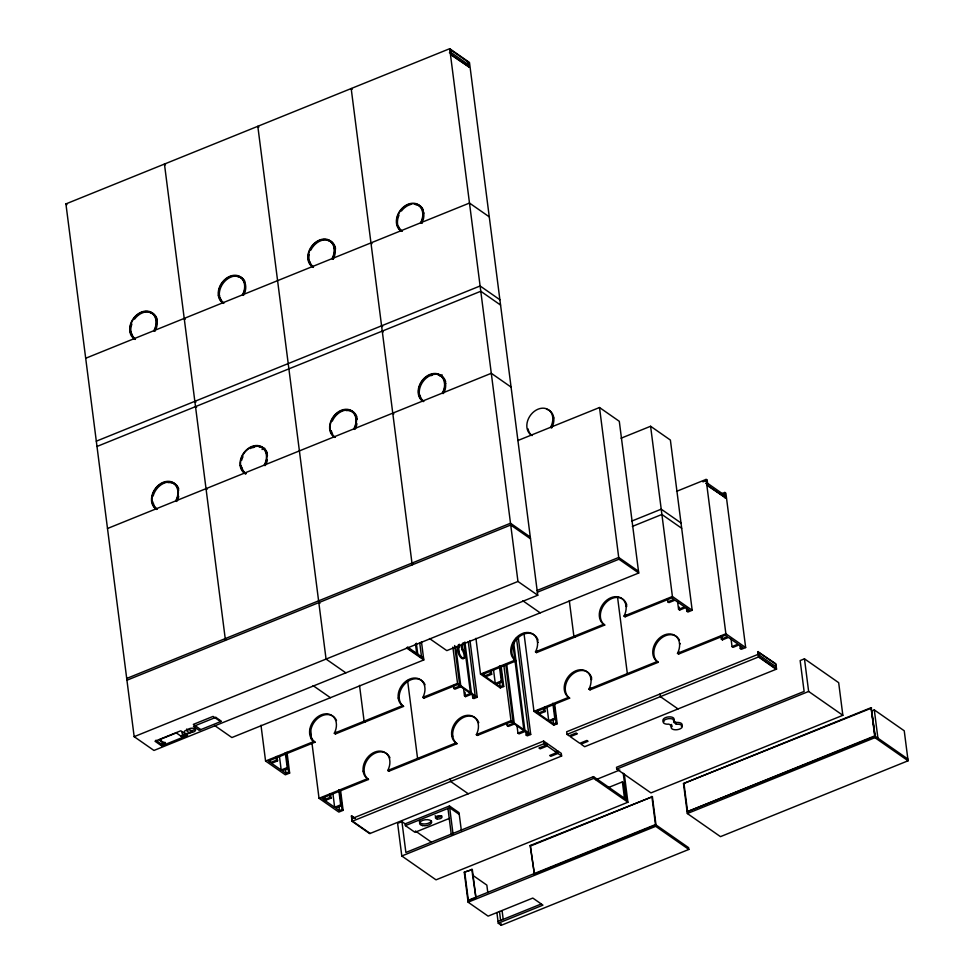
<?xml version="1.0" encoding="UTF-8"?>
<svg xmlns="http://www.w3.org/2000/svg" width="974" height="974" viewBox="0 0 974 974"><rect width="100%" height="100%" fill="white"/><g stroke="black" fill="none" stroke-linecap="round" stroke-linejoin="round"><path stroke-width="1.46" d="M671.975 726.044L671.829 726.19A5.6 2.739 -7.3 0 0 675.006 729.782A5.6 2.739 -7.3 0 0 682.263 726.86A5.6 2.739 -7.3 0 0 676.565 724.279L673.631 722.233A5.6 2.739 -7.3 0 0 670.453 718.629A5.6 2.739 -7.3 0 0 663.209 721.564A5.6 2.739 -7.3 0 0 668.907 724.145L671.816 725.934M262.03 449.489L264.733 448.344M439.737 375.867L442.147 374.88M65.915 203.907L449.708 48.7L469.492 62.494L537.745 595.248L153.953 750.455L134.168 736.673L65.915 203.907L66.987 204.65M450.353 49.613L451.461 54.739L469.103 67.036L451.023 54.909L450.353 49.613L467.995 61.922L468.677 67.206M449.404 52.791L450.694 52.267L468.336 64.564L467.045 65.088M467.995 61.922L469.103 67.036M85.688 358.262L469.48 203.055L489.265 216.849M96.316 441.173L480.109 285.979L499.893 299.761M96.986 446.469L480.779 291.263L500.563 305.057M107.493 528.505L491.298 373.298L511.07 387.092M517.876 440.528L599.509 407.522L619.294 421.304L638.725 573.016L446.822 650.62L429.522 638.554M621.047 438.215L650.595 426.259L670.38 440.053L692.185 610.284L687.888 612.025L686.816 611.282L686.244 606.802M126.705 678.452L510.498 523.245L530.282 537.039M126.937 680.217L510.729 525.01L530.513 538.805M676.54 491.359L706.101 479.403L707.173 480.158L707.842 485.442L725.484 497.738L707.416 485.624L707.075 482.97L705.785 483.494M702.948 481.862L707.173 480.158M631.663 521.127L661.224 509.183L681.009 522.965M632.345 526.423L661.894 514.467L681.678 528.261M720.59 494.159L724.814 492.454L725.886 493.197L745.658 647.552L741.36 649.293L740.289 648.55L739.899 645.531M723.426 495.79L724.717 495.267L725.058 497.921M134.168 736.673L517.961 581.466L537.745 595.248M537.076 590.488L618.721 557.469L638.494 571.263M160.6 743.807L164.363 742.285L164.472 743.162L160.71 744.684M155.852 740.24L161.428 744.124L165.495 742.468M181.785 735.881L187.215 733.69L187.446 735.455L161.647 745.889L154.976 741.226L180.762 730.792L187.446 735.455M537.307 592.241L618.94 559.234L638.725 573.016M181.176 736.417L186.74 734.165M421.45 641.683L423.787 659.946L231.885 737.549L214.584 725.484M458.413 644.642L458.766 647.357A6.112 2.532 68 0 0 458.937 654.747A6.112 2.532 68 0 0 463.843 658.168A6.112 2.532 68 0 0 461.968 649.597L461.445 645.531L462.309 645.178A6.112 2.532 68 0 0 463.381 643.217M458.766 647.357L459.618 647.004L459.265 644.216M461.968 649.597L462.833 649.244L462.309 645.178M260.983 725.228L265.573 761.023L313.945 741.457L315.016 742.2A15.791 12.138 -55.1 0 1 316.355 719.628A15.791 12.138 -55.1 0 1 336.505 720.553M313.945 741.457A15.791 12.138 -55.1 0 1 312.569 722.294A15.791 12.138 -55.1 0 1 330.88 714.879A15.791 12.138 -55.1 0 1 334.313 733.227L402.506 705.651L403.577 706.394A15.791 12.138 -55.1 0 1 404.916 683.821A15.791 12.138 -55.1 0 1 425.054 684.734M402.506 705.651A15.791 12.138 -55.1 0 1 401.13 686.475A15.791 12.138 -55.1 0 1 419.441 679.073A15.791 12.138 -55.1 0 1 422.862 697.408L457.463 683.419L477.248 697.214L473.814 698.601L472.743 697.859L472.171 693.378M475.921 638.311L480.511 674.105L515.112 660.104L516.183 660.859A15.791 12.138 -55.1 0 1 517.985 637.836A15.791 12.138 -55.1 0 1 538.05 640.21M515.112 660.104A15.791 12.138 -55.1 0 1 513.736 640.941A15.791 12.138 -55.1 0 1 532.048 633.538A15.791 12.138 -55.1 0 1 535.481 651.874L603.661 624.297L604.732 625.04A15.791 12.138 -55.1 0 1 606.875 601.701A15.791 12.138 -55.1 0 1 626.818 605.158M603.661 624.297A15.791 12.138 -55.1 0 1 602.285 605.134A15.791 12.138 -55.1 0 1 620.596 597.719A15.791 12.138 -55.1 0 1 624.03 616.067L672.413 596.502L692.185 610.284M315.016 742.2L268.361 761.071L270.504 762.569L276.519 760.134L277.59 760.877L271.563 763.312L281.194 770.02L287.208 767.585L288.28 768.328L282.265 770.763L286.003 773.368L288.584 772.333L289.655 773.076L285.358 774.817L265.573 761.023M334.313 733.227L335.385 733.97L403.577 706.394M422.862 697.408L423.933 698.163L457.683 684.515L459.813 686L453.799 688.435L453.409 685.44M516.183 660.859L482.434 674.495L484.577 675.993L490.592 673.558L491.663 674.3L485.649 676.735L495.267 683.444L501.293 681.009L502.365 681.751L496.338 684.186L500.088 686.804L502.657 685.757L503.728 686.5L500.295 687.888L480.511 674.105M535.481 651.874L536.54 652.617L604.732 625.04M624.03 616.067L625.101 616.81L671.756 597.939L673.898 599.436L667.872 601.871L667.494 598.864M463.539 688.435L464.488 695.886L470.515 693.464L460.885 686.755L454.87 689.178L453.799 688.435M677.612 601.859L678.574 609.322L684.588 606.887L674.97 600.179L668.943 602.614L667.872 601.871M464.488 695.886L465.56 696.641L471.574 694.206L475.324 696.812L472.743 697.859M678.574 609.322L679.645 610.065L685.659 607.63L689.397 610.235L686.816 611.282M311.936 742.845L319.034 798.29L367.417 778.725L368.489 779.468A15.791 12.138 -55.1 0 1 369.828 756.895A15.791 12.138 -55.1 0 1 389.965 757.821M367.417 778.725A15.791 12.138 -55.1 0 1 366.041 759.562A15.791 12.138 -55.1 0 1 384.353 752.147A15.791 12.138 -55.1 0 1 387.774 770.495L455.966 742.919L457.037 743.661A15.791 12.138 -55.1 0 1 458.705 720.772A15.791 12.138 -55.1 0 1 478.794 722.708M455.966 742.919A15.791 12.138 -55.1 0 1 454.59 723.743A15.791 12.138 -55.1 0 1 472.901 716.34A15.791 12.138 -55.1 0 1 476.335 734.676L510.936 720.687L530.72 734.481L527.275 735.869L526.203 735.126L525.631 730.597M523.988 633.441L533.971 711.373L568.572 697.372L569.644 698.127A15.791 12.138 -55.1 0 1 571.787 674.787A15.791 12.138 -55.1 0 1 591.729 678.233M568.572 697.372A15.791 12.138 -55.1 0 1 567.197 678.208A15.791 12.138 -55.1 0 1 585.508 670.806A15.791 12.138 -55.1 0 1 588.941 689.142L657.133 661.565L658.205 662.308A15.791 12.138 -55.1 0 1 659.337 639.955A15.791 12.138 -55.1 0 1 679.487 640.222M657.133 661.565A15.791 12.138 -55.1 0 1 655.758 642.402A15.791 12.138 -55.1 0 1 674.069 634.987A15.791 12.138 -55.1 0 1 677.49 653.335L725.874 633.77L745.658 647.552M368.489 779.468L321.822 798.339L323.965 799.837L329.979 797.402L331.05 798.144L325.036 800.579L324.646 797.56M387.774 770.495L388.845 771.238L457.037 743.661M476.335 734.676L477.406 735.431L511.143 721.783L513.286 723.268L507.259 725.703L506.882 722.696M569.644 698.127L535.907 711.763L538.038 713.26L544.064 710.825L545.136 711.568L539.109 714.003L548.739 720.711L554.754 718.276L555.825 719.019L549.811 721.454L553.549 724.072L556.13 723.025L557.201 723.767L553.756 725.155L533.971 711.373M588.941 689.142L590.013 689.884L658.205 662.308M677.49 653.335L678.561 654.078L725.228 635.206L727.359 636.704L721.344 639.139L720.955 636.119M516.987 725.63L517.961 733.154L523.975 730.731L514.357 724.023L508.331 726.446L507.259 725.703M721.344 639.139L722.416 639.881L728.43 637.446L738.049 644.155L732.034 646.59L731.072 639.054M325.036 800.579L334.654 807.288L340.681 804.853L341.74 805.595L335.726 808.03L339.476 810.636L342.044 809.601L343.116 810.344L338.818 812.085L319.034 798.29M526.203 735.126L528.785 734.079L525.047 731.474L519.032 733.909L517.961 733.154M740.289 648.55L742.87 647.503L739.12 644.898L733.105 647.333L732.034 646.59M555.229 751.758L557.591 750.796L561.28 753.377L561.621 756.019L369.718 833.622L352.077 821.326L351.407 816.029L355.364 818.318M757.809 651.679L775.45 663.976L776.132 669.272L758.49 656.975L757.809 651.679L775.876 663.805L776.558 669.101L584.668 746.705L580.979 744.124L588.065 741.263L586.896 740.447L579.798 743.308L570.277 736.673L577.375 733.812L576.194 732.984L569.108 735.857L567.014 734.408L566.685 731.754L758.149 654.333L775.791 666.63M352.174 818.501L543.638 741.08L545.72 742.529L546.061 745.171L538.963 748.044L540.144 748.86L547.242 745.999L556.751 752.622L549.665 755.495L550.834 756.311L557.932 753.45L561.621 756.019M352.077 821.326L543.979 743.722L546.061 745.171M567.014 734.408L758.916 656.805L776.558 669.101M544.539 744.306L546.901 743.345L556.422 749.98L556.751 752.622M405.61 824.174L401.921 821.606L397.623 823.347L401.799 855.988L436.023 879.839L627.913 802.235L624.31 774.05M804.463 658.826L800.153 660.567L804.11 691.43L616.518 767.293L616.737 769.058L650.961 792.909L842.851 715.306L838.675 682.677L804.463 658.826L808.639 691.455L842.851 715.306M461.347 830.457L459.022 812.645L449.452 805.973L405.172 823.87L405.403 825.635L414.985 832.32L449.574 818.33M405.403 825.635L449.671 807.738L459.302 814.447M623.238 773.259L626.623 799.727L593.47 776.619L405.878 852.481L401.921 821.606M401.799 855.988L593.702 778.384L627.913 802.235M616.737 769.058L808.639 691.455M595.869 779.687L619.841 769.996M608.287 787.589L622.386 781.891L623.457 782.633L625.551 798.972M498.262 923.218L542.956 905.138L532.802 898.065L488.108 916.132L468.104 902.192L464.257 872.205L472.317 869.539L475.933 897.76L468.409 900.804L467.873 900.426L655.478 824.564L688.618 847.672L688.849 849.438L501.245 925.3L498.262 923.218L496.898 912.541M530.246 845.517L652.385 796.708L656.001 824.941L534.397 874.116L530.246 845.517L534.397 874.116M872.862 719.871L871.718 710.959L874.299 709.912L904.237 730.792L908.085 760.779L720.48 836.642L687.34 813.534L683.492 783.546L871.097 707.684L875.249 736.283L687.108 811.768L874.713 735.906L907.853 759.014M464.257 872.205L472.317 869.539M530.781 845.895L652.385 796.708M683.492 783.546L871.633 708.049M468.104 902.192L655.697 826.329L688.849 849.438M687.34 813.534L874.932 737.671L908.085 760.779M498.031 921.453L541.349 903.945M673.618 720.857L676.333 722.513A5.6 2.739 -7.3 0 1 681.301 723.365A5.6 2.739 -7.3 0 1 681.325 726.166M352.247 89.291L351.188 88.549L412.197 564.859M423.118 212.527L423.86 213.038M422.692 212.709L423.422 213.221M422.18 223.375L421.109 222.62A15.791 12.138 -55.1 0 0 417.676 204.284A15.791 12.138 -55.1 0 0 399.364 211.687A15.791 12.138 -55.1 0 0 400.74 230.862L401.483 231.374M421.267 223.363L420.537 222.851A15.28 11.749 -55.1 0 0 417.517 204.771A15.28 11.749 -55.1 0 0 399.632 212.015A15.28 11.749 -55.1 0 0 401.312 230.631L402.043 231.142M258.877 127.046L257.818 126.303L326.059 659.069L345.843 672.851M370.96 242.903L372.031 243.646M707.075 482.97L724.717 495.267M334.569 248.346L335.567 249.04M334.143 248.516L335.202 249.259M333.291 258.95L332.548 258.439A15.791 12.138 -55.1 0 0 329.127 240.091A15.791 12.138 -55.1 0 0 310.816 247.493A15.791 12.138 -55.1 0 0 312.191 266.669L313.129 267.326M332.718 259.181L331.988 258.67A15.28 11.749 -55.1 0 0 328.969 240.59A15.28 11.749 -55.1 0 0 311.071 247.822A15.28 11.749 -55.1 0 0 312.764 266.438L313.494 266.949M552.721 417.164L553.78 417.907M551.625 428.061L550.566 427.318A15.28 11.749 -55.1 0 0 547.546 409.238A15.28 11.749 -55.1 0 0 529.649 416.47A15.28 11.749 -55.1 0 0 531.341 435.086L532.072 435.597M165.519 164.801L164.448 164.058L225.457 640.368M381.577 325.815L382.648 326.558M382.258 331.111L383.33 331.854M444.935 382.77L445.666 383.281M444.497 382.94L445.568 383.683M443.645 393.374L442.914 392.863A15.791 12.138 -55.1 0 0 439.481 374.515A15.791 12.138 -55.1 0 0 421.17 381.93A15.791 12.138 -55.1 0 0 422.546 401.093L423.288 401.605M443.085 393.606L442.342 393.094A15.28 11.749 -55.1 0 0 439.335 375.014A15.28 11.749 -55.1 0 0 421.438 382.246A15.28 11.749 -55.1 0 0 423.118 400.862L423.86 401.373M243.719 295.171L242.989 294.659A15.791 12.138 -55.1 0 0 239.555 276.312A15.791 12.138 -55.1 0 0 221.244 283.714A15.791 12.138 -55.1 0 0 222.62 302.89L223.363 303.401M243.147 295.402L242.416 294.891A15.28 11.749 -55.1 0 0 239.397 276.811A15.28 11.749 -55.1 0 0 221.5 284.043A15.28 11.749 -55.1 0 0 223.192 302.658L223.923 303.17M392.766 413.146L393.837 413.889M218.773 295.171L219.649 295.767M218.346 295.341L219.418 296.084M626.051 605.974L626.781 606.485M679.511 643.242L680.315 643.802M356.374 418.577L357.105 419.088M355.948 418.759L356.947 419.453M355.096 429.181L354.366 428.67A15.791 12.138 -55.1 0 0 350.932 410.334A15.791 12.138 -55.1 0 0 332.621 417.736A15.791 12.138 -55.1 0 0 333.997 436.912L334.727 437.423M354.524 429.412L353.793 428.901A15.28 11.749 -55.1 0 0 350.774 410.821A15.28 11.749 -55.1 0 0 332.877 418.065A15.28 11.749 -55.1 0 0 334.569 436.681L335.299 437.192M184.22 318.425L185.291 319.168M155.17 330.977L154.428 330.466A15.791 12.138 -55.1 0 0 151.007 312.13A15.791 12.138 -55.1 0 0 132.695 319.533A15.791 12.138 -55.1 0 0 134.071 338.696L135.143 339.451M154.598 331.209L153.868 330.697A15.28 11.749 -55.1 0 0 150.848 312.617A15.28 11.749 -55.1 0 0 132.951 319.849A15.28 11.749 -55.1 0 0 134.631 338.465L135.374 338.989M522.892 600.8L540.193 612.865M574.952 637.093L573.881 636.351L569.291 600.544M628.413 674.361L627.341 673.618L617.553 597.184M678.026 708.938L660.384 696.641L660.043 693.999M130.224 330.977L131.027 331.537M129.798 331.148L130.857 331.903M194.837 401.337L195.908 402.079M537.49 641.781L538.22 642.292M590.95 679.048L591.693 679.56M195.518 406.621L196.59 407.376M411.978 563.094L413.037 563.836M265.525 465.402L264.794 464.89A15.791 12.138 -55.1 0 0 261.361 446.555A15.791 12.138 -55.1 0 0 243.05 453.957A15.791 12.138 -55.1 0 0 244.425 473.133L245.497 473.875A15.791 12.138 -55.1 0 1 241.308 466.911M264.965 465.633L264.222 465.122A15.28 11.749 -55.1 0 0 261.215 447.042A15.28 11.749 -55.1 0 0 243.317 454.286A15.28 11.749 -55.1 0 0 244.998 472.901L245.935 473.547M240.59 465.402L241.321 465.913M240.152 465.584L241.089 466.229M206.025 488.656L207.097 489.398M407.485 646.98L423.556 658.181M407.193 647.722L416.823 654.431L415.472 643.924M406.475 647.88L423.787 659.946M176.976 501.22L176.233 500.709A15.791 12.138 -55.1 0 0 172.812 482.361A15.791 12.138 -55.1 0 0 154.501 489.764A15.791 12.138 -55.1 0 0 155.877 508.939L156.607 509.451M176.404 501.452L175.673 500.928A15.28 11.749 -55.1 0 0 172.654 482.848A15.28 11.749 -55.1 0 0 154.756 490.092A15.28 11.749 -55.1 0 0 156.449 508.708L157.179 509.219M318.827 602.614L319.898 603.356M152.029 501.22L152.772 501.732M151.603 501.391L152.407 501.951M398.232 698.102L399.303 698.845M451.692 735.37L452.764 736.113M313.104 685.635L330.417 697.701M365.165 721.929L364.106 721.174L359.516 685.379M418.637 759.196L417.566 758.442L407.582 680.522M468.251 793.773L450.609 781.477L450.268 778.835M225.238 638.603L226.309 639.358M309.671 733.909L310.743 734.652M363.144 771.177L364.215 771.919M415.423 831.017L431.385 842.145M472.451 875.066L486.842 885.11L487.791 892.537M475.933 897.76L471.781 869.161M220.574 721.612L213.087 716.401L193.315 724.388L200.802 729.611M351.407 816.029L354.926 818.489M370.157 833.452L352.515 821.155L351.833 815.859M159.59 739.753L164.472 743.162M165.519 744.319L159.103 739.85L176.306 732.898L182.722 737.367L181.968 731.547M874.299 709.912L877.915 738.146M873.24 722.842L874.956 736.21M871.097 707.684L874.932 737.671M758.235 651.509L758.916 656.805M724.814 492.454L725.484 497.738M706.101 479.403L725.874 633.77M722.026 636.862L722.416 639.881M679.255 607.082L679.645 610.065M650.595 426.259L672.413 596.502M684.028 783.924L687.644 812.146M676.041 722.538L676.273 724.303M651.862 796.342L655.697 826.329M599.509 407.522L618.94 559.234M622.386 781.891L624.48 798.23M593.47 776.619L593.702 778.384M554.681 704.141L557.201 723.767M553.889 703.971L555.825 719.019M553.804 704.908L556.13 723.025M552.83 703.216L554.754 718.276M557.591 750.796L557.932 753.45M552.989 719.141L553.756 725.155M546.998 707.161L548.739 720.711M544.551 707.051L545.136 711.568M543.675 707.818L544.064 710.825M546.901 743.345L547.242 745.999M543.638 741.08L543.979 743.722M537.66 710.253L538.038 713.26M449.708 48.7L517.961 581.466M518.18 636.606L530.72 734.481M516.439 637.714L528.785 734.079M513.663 642.633L525.047 731.474M512.787 643.388L523.975 730.731M506.638 663.793L514.357 724.023M505.762 664.548L513.286 723.268M503.826 665.242L511.143 721.783M501.062 665.619L503.728 686.5M500.453 666.837L502.365 681.751M500.173 666.362L502.657 685.757M499.382 666.094L501.293 681.009M499.528 681.922L500.295 687.888M493.55 670.027L495.267 683.444M491.286 671.317L491.663 674.3M490.214 670.562L490.592 673.558M484.2 672.997L484.577 675.993M469.992 640.539L477.248 697.214M468.251 641.623L475.324 696.812M502.085 910.605L503.217 919.517M464.89 642L471.574 694.206M499.479 911.494L500.612 920.406M501.026 923.535L501.245 925.3M464.014 642.743L470.515 693.464M464.988 692.161L465.56 696.641M458.182 646.675L458.949 652.641M455.722 646.48L460.885 686.755M454.639 645.543L459.813 686M452.873 647.053L457.683 684.515M464.793 872.582L468.409 900.804M449.452 805.973L453.032 833.927M447.955 808.432L451.315 834.633M419.709 642.791L421.632 657.779L417.883 655.173L416.348 643.181M340.608 790.718L343.116 810.344M339.816 790.535L341.74 805.595M339.536 789.975L342.044 809.601M338.745 789.792L340.681 804.853M338.891 806.119L339.476 810.636M332.925 793.737L334.654 807.288M330.478 793.627L331.05 798.144M329.602 794.382L329.979 797.402M323.575 796.817L323.965 799.837M310.207 729.356L311.546 739.838M286.977 752.196L289.655 773.076M286.368 753.413L288.28 768.328M286.1 752.939L288.584 772.333M285.297 752.671L287.208 767.585M285.431 768.9L286.003 773.368M279.477 756.591L281.194 770.02M277.018 756.396L277.59 760.877M276.129 757.139L276.519 760.134M270.115 759.562L270.504 762.569M161.428 744.124L161.647 745.889M195.397 728.004A4.334 2.106 -7.3 0 1 190.563 730.744M186.874 729.38A4.334 2.106 -7.3 0 1 186.801 728.954M431.445 820.729A6.112 2.983 -7.3 0 1 424.043 823.992A6.112 2.983 -7.3 0 1 419.672 820.522M441.672 815.713A3.324 1.619 -7.3 0 1 438.921 817.174A3.324 1.619 -7.3 0 1 435.622 816.699M435.183 816.005A3.324 1.619 -7.3 0 1 435.22 815.664M389.612 769.582A15.791 12.138 -55.1 0 1 388.845 771.238M478.173 733.763A15.791 12.138 -55.1 0 1 477.406 735.431M424.713 696.495A15.791 12.138 -55.1 0 1 423.933 698.163M462.54 643.181A6.112 2.532 68 0 1 461.445 645.531M462.833 649.244A6.112 2.532 68 0 1 464.708 657.827A6.112 2.532 68 0 1 459.789 654.394A6.112 2.532 68 0 1 459.618 647.004M336.152 732.314A15.791 12.138 -55.1 0 1 335.385 733.97M679.414 652.227A15.791 12.138 -55.1 0 1 678.561 654.078M590.853 688.046A15.791 12.138 -55.1 0 1 590.013 689.884M537.392 650.778A15.791 12.138 -55.1 0 1 536.54 652.617M625.941 614.959A15.791 12.138 -55.1 0 1 625.101 616.81M546.524 409.202A15.28 11.749 -55.1 0 1 551.966 427.403M531.5 435.159A15.28 11.749 -55.1 0 1 528.078 428.889M223.277 303.328A15.791 12.138 -55.1 0 1 224.945 281.145A15.791 12.138 -55.1 0 1 244.851 281.303M134.558 319.119A15.791 12.138 -55.1 0 1 147.89 311.826A15.791 12.138 -55.1 0 1 157.325 320.008M134.716 339.135A15.791 12.138 -55.1 0 1 131.867 324.074M153.113 496.107A15.791 12.138 -55.1 0 1 165.702 482.568A15.791 12.138 -55.1 0 1 178.705 488.729M156.12 509.037A15.791 12.138 -55.1 0 1 152.869 503.29M250.306 448.539A15.791 12.138 -55.1 0 1 267.253 452.922M241.662 460.288A15.791 12.138 -55.1 0 1 242.976 456.757M149.826 312.581A15.28 11.749 -55.1 0 1 156.132 328.81M134.802 338.538A15.28 11.749 -55.1 0 1 131.612 333.352M237.157 276.555A15.28 11.749 -55.1 0 1 244.693 292.991M223.35 302.731A15.28 11.749 -55.1 0 1 220.161 297.545M258.974 446.786A15.28 11.749 -55.1 0 1 267.448 455.722M267.363 459.923A15.28 11.749 -55.1 0 1 266.231 463.904M246.069 473.644A15.28 11.749 -55.1 0 1 241.844 467.24M252.85 447.699A15.28 11.749 -55.1 0 1 254.019 447.285M167.918 482.593A15.28 11.749 -55.1 0 1 178.692 490.36M178.692 496.387A15.28 11.749 -55.1 0 1 177.39 500.368M156.181 508.404A15.28 11.749 -55.1 0 1 153.283 503.047M438.312 374.978A15.28 11.749 -55.1 0 1 444.363 391.865M423.276 400.935A15.28 11.749 -55.1 0 1 419.964 395.213M430.983 375.672A15.28 11.749 -55.1 0 1 432.139 375.258M346.038 410.553A15.28 11.749 -55.1 0 1 357.02 419.502M356.934 423.702A15.28 11.749 -55.1 0 1 355.51 428.341M332.584 434.148A15.28 11.749 -55.1 0 1 331.404 431.019M327.946 240.554A15.28 11.749 -55.1 0 1 333.388 258.767M313.36 266.864A15.28 11.749 -55.1 0 1 309.732 261.324M415.277 204.516A15.28 11.749 -55.1 0 1 423.045 220.294M401.921 231.045A15.28 11.749 -55.1 0 1 398.622 226.577M332.244 421.194A15.791 12.138 -55.1 0 1 345.32 410.2A15.791 12.138 -55.1 0 1 356.934 417.006M332.548 435.049A15.791 12.138 -55.1 0 1 330.868 430.618M423.057 401.41A15.791 12.138 -55.1 0 1 426.101 378.204A15.791 12.138 -55.1 0 1 445.702 381.954M415.63 204.077A15.791 12.138 -55.1 0 1 423.093 209.507M401.251 231.179A15.791 12.138 -55.1 0 1 398.987 215.144M401.422 211.017A15.791 12.138 -55.1 0 1 410.858 204.406M310.84 250.087A15.791 12.138 -55.1 0 1 324.707 239.811A15.791 12.138 -55.1 0 1 335.506 248.297M313.263 267.412A15.791 12.138 -55.1 0 1 309.269 254.458M663.939 721.673A5.6 2.739 -7.3 0 1 664.633 718.045A5.6 2.739 -7.3 0 1 671.853 717.132A5.6 2.739 -7.3 0 1 673.411 720.468M671.634 727.03A5.6 2.739 -7.3 0 1 671.61 724.425M215.826 717.351L193.473 726.397L199.086 730.305L221.439 721.271L215.826 717.351M189.09 732.387A4.334 2.106 -7.3 0 0 195.628 729.976A4.334 2.106 -7.3 0 0 189.26 728.686A4.334 2.106 -7.3 0 0 189.09 732.387M422.485 825.575A6.112 2.983 -7.3 0 0 431.713 822.178A6.112 2.983 -7.3 0 0 422.728 820.351A6.112 2.983 -7.3 0 0 422.485 825.575M437.192 818.964A3.324 1.619 -7.3 0 0 442.001 816.967A3.324 1.619 -7.3 0 0 436.924 816.163A3.324 1.619 -7.3 0 0 437.192 818.964M185.924 733.532A3.823 1.863 -7.3 0 0 191.683 731.413A3.823 1.863 -7.3 0 0 186.071 730.269A3.823 1.863 -7.3 0 0 185.924 733.532"/></g></svg>
